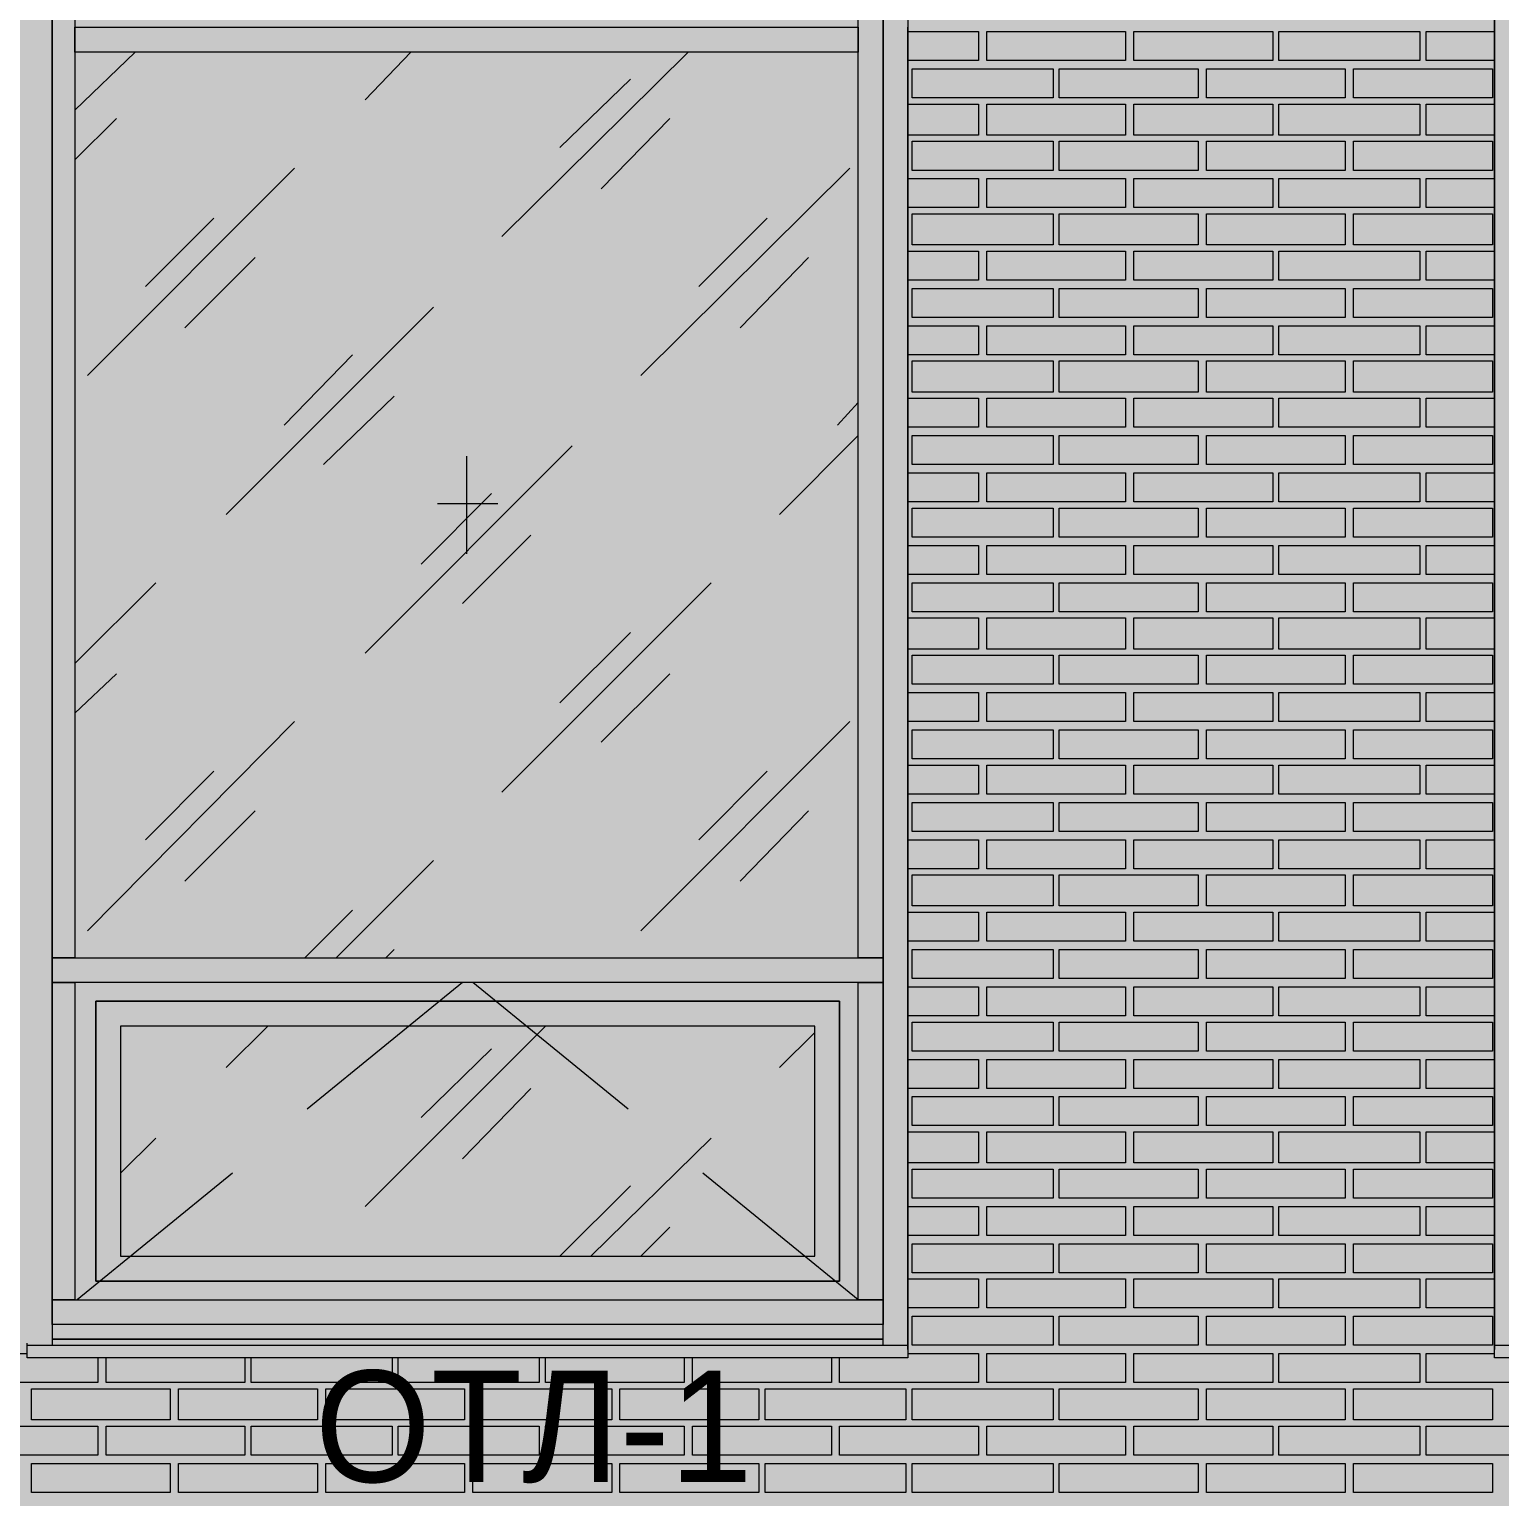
# Model space of a CAD drawing. Header units: millimetres. Extents: x -28928 to 100580, y -22867 to 36490.
# Drawn here: x 7969 to 10970, y -267 to 2729 of the extents above; entities that cross this region are included whole.
import ezdxf

# ---------------------------------------------------------------- set-up
doc = ezdxf.new("R2010")
doc.units = ezdxf.units.MM
doc.layers.add('PDF _Геометрия', color=7, linetype='Continuous', true_color=0x8f8e8d)
doc.layers.add('PDF _Сплошная заливка', color=7, linetype='Continuous', true_color=0xffffff)
doc.layers.add('PDF _Текст', color=7, linetype='Continuous')

msp = doc.modelspace()

# ---------------------------------------------------------------- hatches: boundary and pattern name
at = {"layer": 'PDF _Сплошная заливка', "true_color": 0xdcd6cf, "transparency": 33554559}
msp.add_hatch(color=254, dxfattribs=at).paths.add_polyline_path([(29465.3, 1544.1), (29486.4, 1544.1), (29486.4, 9028.4), (4952.2, 9028.4), (4952.2, -4713.2), (29465.3, -4713.2)])

# ---------------------------------------------------------------- linework, layer by layer
at = {"layer": 'PDF _Геометрия', "color": 7, "lineweight": 9}
for points in [[(7964.5, 6929.9), (8015.3, 6929.9), (8015.3, 6853.7), (8015.3, 2707.6), (8015.3, 808), (8015.3, 109.9), (8015.3, 42.2)], [(12762.2, 6929.9), (10959.9, 6929.9), (10959.9, 5711.4), (10959.9, 3553.7), (10959.9, 2733), (10959.9, 33.7), (10959.9, 109.9), (10959.9, 808), (10959.9, 2707.6), (10959.9, 6853.7), (10959.9, 6929.9), (11010.7, 6929.9)], [(8061.8, 6879.1), (8061.8, 2707.6), (8061.8, 833.4), (8015.3, 833.4), (8015.3, 2707.6), (8015.3, 6879.1)], [(9711.8, 42.2), (9711.8, 109.9), (9711.8, 808), (9711.8, 2707.6), (9711.8, 6853.7)], [(9762.6, 6853.7), (9762.6, 2707.6), (9762.6, 808), (9762.6, 109.9), (9762.6, 33.7), (9762.6, 2733)], [(8061.8, 2563.7), (8184.5, 2682.2)], [(8654.1, 2584.9), (8747.2, 2682.2)], [(8933.4, 2305.7), (9314.1, 2682.2)], [(9051.8, 2487.6), (9195.7, 2627.2)], [(8061.8, 2462.2), (8146.4, 2546.8)], [(9136.4, 2403), (9276.1, 2546.8)], [(8087.2, 2022.2), (8510.3, 2445.3)], [(9216.8, 2022.2), (9644.1, 2445.3)], [(8205.7, 2204.1), (8345.3, 2343.7)], [(9335.3, 2204.1), (9474.9, 2343.7)], [(8286.1, 2119.5), (8429.9, 2263.4)], [(9419.9, 2119.5), (9559.5, 2263.4)], [(8370.7, 1738.7), (8793.7, 2161.8)], [(8489.1, 1920.7), (8628.7, 2064.5)], [(8569.5, 1840.3), (8713.4, 1979.9)], [(9618.7, 1920.7), (9661.1, 1967.2)], [(9500.3, 1738.7), (9661.1, 1899.5)], [(8654.1, 1455.3), (9077.2, 1878.4)], [(8861.4, 1857.2), (8861.4, 1658.4)], [(8768.4, 1637.2), (8912.2, 1781)], [(8924.9, 1759.9), (8802.2, 1759.9)], [(8853, 1556.8), (8992.6, 1696.4)], [(8061.8, 1434.1), (8226.8, 1599.1)], [(8933.4, 1171.8), (9360.7, 1599.1)], [(9051.8, 1353.7), (9195.7, 1497.6)], [(8061.8, 1332.6), (8146.4, 1413)], [(9136.4, 1273.4), (9276.1, 1413)], [(8087.2, 888.4), (8510.3, 1315.7)], [(9216.8, 888.4), (9644.1, 1315.7)], [(8205.7, 1074.5), (8345.3, 1214.1)], [(9335.3, 1074.5), (9474.9, 1214.1)], [(8286.1, 989.9), (8429.9, 1133.7)], [(9419.9, 989.9), (9559.5, 1133.7)], [(8594.9, 833.4), (8793.7, 1032.2)], [(8531.4, 833.4), (8628.7, 930.7)], [(8696.4, 833.4), (8713.4, 850.3)], [(8853, 782.6), (8535.7, 524.5)], [(9191.4, 524.5), (8874.1, 782.6)], [(9661.1, 135.3), (9661.1, 782.6), (9711.8, 782.6), (9711.8, 135.3), (9661.1, 135.3), (9343.7, 393.4)], [(8370.7, 609.1), (8455.3, 693.7)], [(8654.1, 325.7), (9022.2, 693.7)], [(9500.3, 609.1), (9572.2, 681)], [(8768.4, 507.6), (8912.2, 647.2)], [(8853, 423), (8992.6, 566.8)], [(8154.9, 393.4), (8226.8, 465.3)], [(9115.3, 224.1), (9360.7, 465.3)], [(8383.4, 393.4), (8066.1, 135.3)], [(9051.8, 224.1), (9195.7, 368)], [(9216.8, 224.1), (9276.1, 283.4)], [(9711.8, 84.5), (8015.3, 84.5)], [(9762.6, 46.4), (9762.6, 42.2), (9762.6, 16.8), (7964.5, 16.8), (7964.5, 42.2), (7964.5, 46.4)], [(7964.5, 42.2), (9762.6, 42.2)], [(9711.8, 54.9), (8015.3, 54.9), (9711.8, 54.9)], [(9711.8, 54.9), (8015.3, 54.9)], [(12762.2, 46.4), (12762.2, 42.2), (12762.2, 16.8), (10959.9, 16.8), (10959.9, 42.2), (10959.9, 46.4)], [(10959.9, 42.2), (12762.2, 42.2)], [(9762.6, 25.3), (9762.6, 21)], [(10959.9, 21), (10959.9, 25.3)]]:
    msp.add_lwpolyline(points, dxfattribs=at)
for points in [[(9661.1, 2707.6), (9661.1, 6879.1), (9711.8, 6879.1), (9711.8, 2707.6), (9711.8, 833.4), (9661.1, 833.4)], [(8061.8, 2733), (9661.1, 2733), (9661.1, 2682.2), (8061.8, 2682.2)], [(8015.3, 833.4), (9711.8, 833.4), (9711.8, 782.6), (8015.3, 782.6)], [(8015.3, 135.3), (8015.3, 782.6), (8061.8, 782.6), (8061.8, 135.3)], [(9623, 173.4), (9623, 744.5), (8104.1, 744.5), (8104.1, 173.4)], [(8104.1, 744.5), (9623, 744.5), (9623, 173.4), (8104.1, 173.4)], [(8154.9, 693.7), (8154.9, 224.1), (9572.2, 224.1), (9572.2, 693.7)], [(9572.2, 693.7), (8154.9, 693.7), (8154.9, 224.1), (9572.2, 224.1)], [(8015.3, 135.3), (9711.8, 135.3), (9711.8, 84.5), (8015.3, 84.5)]]:
    msp.add_lwpolyline(points, close=True, dxfattribs=at)
at = {"layer": 'PDF _Геометрия', "lineweight": 9}
for points in [[(9762.6, 2724.5), (9906.4, 2724.5), (9906.4, 2665.3), (9762.6, 2665.3)], [(10959.9, 2665.3), (10820.3, 2665.3), (10820.3, 2724.5), (10959.9, 2724.5)], [(9762.6, 2576.4), (9906.4, 2576.4), (9906.4, 2513), (9762.6, 2513)], [(10959.9, 2513), (10820.3, 2513), (10820.3, 2576.4), (10959.9, 2576.4)], [(9762.6, 2424.1), (9906.4, 2424.1), (9906.4, 2364.9), (9762.6, 2364.9)], [(10959.9, 2364.9), (10820.3, 2364.9), (10820.3, 2424.1), (10959.9, 2424.1)], [(9762.6, 2276), (9906.4, 2276), (9906.4, 2216.8), (9762.6, 2216.8)], [(10959.9, 2216.8), (10820.3, 2216.8), (10820.3, 2276), (10959.9, 2276)], [(9762.6, 2123.7), (9906.4, 2123.7), (9906.4, 2064.5), (9762.6, 2064.5)], [(10959.9, 2064.5), (10820.3, 2064.5), (10820.3, 2123.7), (10959.9, 2123.7)], [(9762.6, 1975.7), (9906.4, 1975.7), (9906.4, 1916.4), (9762.6, 1916.4)], [(10959.9, 1916.4), (10820.3, 1916.4), (10820.3, 1975.7), (10959.9, 1975.7)], [(9762.6, 1823.4), (9906.4, 1823.4), (9906.4, 1764.1), (9762.6, 1764.1)], [(10959.9, 1764.1), (10820.3, 1764.1), (10820.3, 1823.4), (10959.9, 1823.4)], [(9762.6, 1675.3), (9906.4, 1675.3), (9906.4, 1616), (9762.6, 1616)], [(10959.9, 1616), (10820.3, 1616), (10820.3, 1675.3), (10959.9, 1675.3)], [(9762.6, 1527.2), (9906.4, 1527.2), (9906.4, 1463.7), (9762.6, 1463.7)], [(10959.9, 1463.7), (10820.3, 1463.7), (10820.3, 1527.2), (10959.9, 1527.2)], [(9762.6, 1374.9), (9906.4, 1374.9), (9906.4, 1315.7), (9762.6, 1315.7)], [(10959.9, 1315.7), (10820.3, 1315.7), (10820.3, 1374.9), (10959.9, 1374.9)], [(9762.6, 1226.8), (9906.4, 1226.8), (9906.4, 1167.6), (9762.6, 1167.6)], [(10959.9, 1167.6), (10820.3, 1167.6), (10820.3, 1226.8), (10959.9, 1226.8)], [(9762.6, 1074.5), (9906.4, 1074.5), (9906.4, 1015.3), (9762.6, 1015.3)], [(10959.9, 1015.3), (10820.3, 1015.3), (10820.3, 1074.5), (10959.9, 1074.5)], [(9762.6, 926.4), (9906.4, 926.4), (9906.4, 867.2), (9762.6, 867.2)], [(10959.9, 867.2), (10820.3, 867.2), (10820.3, 926.4), (10959.9, 926.4)], [(9762.6, 774.1), (9906.4, 774.1), (9906.4, 714.9), (9762.6, 714.9)], [(10959.9, 714.9), (10820.3, 714.9), (10820.3, 774.1), (10959.9, 774.1)], [(9762.6, 626), (9906.4, 626), (9906.4, 566.8), (9762.6, 566.8)], [(10959.9, 566.8), (10820.3, 566.8), (10820.3, 626), (10959.9, 626)], [(9762.6, 478), (9906.4, 478), (9906.4, 414.5), (9762.6, 414.5)], [(10959.9, 414.5), (10820.3, 414.5), (10820.3, 478), (10959.9, 478)], [(9762.6, 325.7), (9906.4, 325.7), (9906.4, 266.4), (9762.6, 266.4)], [(10959.9, 266.4), (10820.3, 266.4), (10820.3, 325.7), (10959.9, 325.7)], [(9762.6, 177.6), (9906.4, 177.6), (9906.4, 118.4), (9762.6, 118.4)], [(10959.9, 118.4), (10820.3, 118.4), (10820.3, 177.6), (10959.9, 177.6)], [(8108.4, 16.8), (8108.4, -34), (7824.9, -34), (7824.9, 25.3), (7964.5, 25.3)], [(8408.7, 16.8), (8408.7, -34), (8125.3, -34), (8125.3, 16.8)], [(8709.1, 16.8), (8709.1, -34), (8421.4, -34), (8421.4, 16.8)], [(9009.5, 16.8), (9009.5, -34), (8721.8, -34), (8721.8, 16.8)], [(9305.7, 16.8), (9305.7, -34), (9022.2, -34), (9022.2, 16.8)], [(9606.1, 16.8), (9606.1, -34), (9322.6, -34), (9322.6, 16.8)], [(9762.6, 25.3), (9906.4, 25.3), (9906.4, -34), (9623, -34), (9623, 16.8)], [(11108, 16.8), (11108, -34), (10820.3, -34), (10820.3, 25.3), (10959.9, 25.3)]]:
    msp.add_lwpolyline(points, dxfattribs=at)
for points in [[(10206.8, 2724.5), (10206.8, 2665.3), (9923.4, 2665.3), (9923.4, 2724.5)], [(10507.2, 2724.5), (10507.2, 2665.3), (10223.7, 2665.3), (10223.7, 2724.5)], [(10807.6, 2724.5), (10807.6, 2665.3), (10519.9, 2665.3), (10519.9, 2724.5)], [(10058.7, 2589.1), (9914.9, 2589.1), (9771.1, 2589.1), (9771.1, 2648.4), (9914.9, 2648.4), (10058.7, 2648.4)], [(10354.9, 2589.1), (10215.3, 2589.1), (10071.4, 2589.1), (10071.4, 2648.4), (10215.3, 2648.4), (10354.9, 2648.4)], [(10655.3, 2589.1), (10515.7, 2589.1), (10371.8, 2589.1), (10371.8, 2648.4), (10515.7, 2648.4), (10655.3, 2648.4)], [(10955.7, 2589.1), (10816.1, 2589.1), (10672.2, 2589.1), (10672.2, 2648.4), (10816.1, 2648.4), (10955.7, 2648.4)], [(10206.8, 2576.4), (10206.8, 2513), (9923.4, 2513), (9923.4, 2576.4)], [(10507.2, 2576.4), (10507.2, 2513), (10223.7, 2513), (10223.7, 2576.4)], [(10807.6, 2576.4), (10807.6, 2513), (10519.9, 2513), (10519.9, 2576.4)], [(10058.7, 2441), (9914.9, 2441), (9771.1, 2441), (9771.1, 2500.3), (9914.9, 2500.3), (10058.7, 2500.3)], [(10354.9, 2441), (10215.3, 2441), (10071.4, 2441), (10071.4, 2500.3), (10215.3, 2500.3), (10354.9, 2500.3)], [(10655.3, 2441), (10515.7, 2441), (10371.8, 2441), (10371.8, 2500.3), (10515.7, 2500.3), (10655.3, 2500.3)], [(10955.7, 2441), (10816.1, 2441), (10672.2, 2441), (10672.2, 2500.3), (10816.1, 2500.3), (10955.7, 2500.3)], [(10206.8, 2424.1), (10206.8, 2364.9), (9923.4, 2364.9), (9923.4, 2424.1)], [(10507.2, 2424.1), (10507.2, 2364.9), (10223.7, 2364.9), (10223.7, 2424.1)], [(10807.6, 2424.1), (10807.6, 2364.9), (10519.9, 2364.9), (10519.9, 2424.1)], [(10058.7, 2288.7), (9914.9, 2288.7), (9771.1, 2288.7), (9771.1, 2352.2), (9914.9, 2352.2), (10058.7, 2352.2)], [(10354.9, 2288.7), (10215.3, 2288.7), (10071.4, 2288.7), (10071.4, 2352.2), (10215.3, 2352.2), (10354.9, 2352.2)], [(10655.3, 2288.7), (10515.7, 2288.7), (10371.8, 2288.7), (10371.8, 2352.2), (10515.7, 2352.2), (10655.3, 2352.2)], [(10955.7, 2288.7), (10816.1, 2288.7), (10672.2, 2288.7), (10672.2, 2352.2), (10816.1, 2352.2), (10955.7, 2352.2)], [(10206.8, 2276), (10206.8, 2216.8), (9923.4, 2216.8), (9923.4, 2276)], [(10507.2, 2276), (10507.2, 2216.8), (10223.7, 2216.8), (10223.7, 2276)], [(10807.6, 2276), (10807.6, 2216.8), (10519.9, 2216.8), (10519.9, 2276)], [(10058.7, 2140.7), (9914.9, 2140.7), (9771.1, 2140.7), (9771.1, 2199.9), (9914.9, 2199.9), (10058.7, 2199.9)], [(10354.9, 2140.7), (10215.3, 2140.7), (10071.4, 2140.7), (10071.4, 2199.9), (10215.3, 2199.9), (10354.9, 2199.9)], [(10655.3, 2140.7), (10515.7, 2140.7), (10371.8, 2140.7), (10371.8, 2199.9), (10515.7, 2199.9), (10655.3, 2199.9)], [(10955.7, 2140.7), (10816.1, 2140.7), (10672.2, 2140.7), (10672.2, 2199.9), (10816.1, 2199.9), (10955.7, 2199.9)], [(10206.8, 2123.7), (10206.8, 2064.5), (9923.4, 2064.5), (9923.4, 2123.7)], [(10507.2, 2123.7), (10507.2, 2064.5), (10223.7, 2064.5), (10223.7, 2123.7)], [(10807.6, 2123.7), (10807.6, 2064.5), (10519.9, 2064.5), (10519.9, 2123.7)], [(10058.7, 1988.4), (9914.9, 1988.4), (9771.1, 1988.4), (9771.1, 2051.8), (9914.9, 2051.8), (10058.7, 2051.8)], [(10354.9, 1988.4), (10215.3, 1988.4), (10071.4, 1988.4), (10071.4, 2051.8), (10215.3, 2051.8), (10354.9, 2051.8)], [(10655.3, 1988.4), (10515.7, 1988.4), (10371.8, 1988.4), (10371.8, 2051.8), (10515.7, 2051.8), (10655.3, 2051.8)], [(10955.7, 1988.4), (10816.1, 1988.4), (10672.2, 1988.4), (10672.2, 2051.8), (10816.1, 2051.8), (10955.7, 2051.8)], [(10206.8, 1975.7), (10206.8, 1916.4), (9923.4, 1916.4), (9923.4, 1975.7)], [(10507.2, 1975.7), (10507.2, 1916.4), (10223.7, 1916.4), (10223.7, 1975.7)], [(10807.6, 1975.7), (10807.6, 1916.4), (10519.9, 1916.4), (10519.9, 1975.7)], [(10058.7, 1840.3), (9914.9, 1840.3), (9771.1, 1840.3), (9771.1, 1899.5), (9914.9, 1899.5), (10058.7, 1899.5)], [(10354.9, 1840.3), (10215.3, 1840.3), (10071.4, 1840.3), (10071.4, 1899.5), (10215.3, 1899.5), (10354.9, 1899.5)], [(10655.3, 1840.3), (10515.7, 1840.3), (10371.8, 1840.3), (10371.8, 1899.5), (10515.7, 1899.5), (10655.3, 1899.5)], [(10955.7, 1840.3), (10816.1, 1840.3), (10672.2, 1840.3), (10672.2, 1899.5), (10816.1, 1899.5), (10955.7, 1899.5)], [(10206.8, 1823.4), (10206.8, 1764.1), (9923.4, 1764.1), (9923.4, 1823.4)], [(10507.2, 1823.4), (10507.2, 1764.1), (10223.7, 1764.1), (10223.7, 1823.4)], [(10807.6, 1823.4), (10807.6, 1764.1), (10519.9, 1764.1), (10519.9, 1823.4)], [(10058.7, 1692.2), (9914.9, 1692.2), (9771.1, 1692.2), (9771.1, 1751.4), (9914.9, 1751.4), (10058.7, 1751.4)], [(10354.9, 1692.2), (10215.3, 1692.2), (10071.4, 1692.2), (10071.4, 1751.4), (10215.3, 1751.4), (10354.9, 1751.4)], [(10655.3, 1692.2), (10515.7, 1692.2), (10371.8, 1692.2), (10371.8, 1751.4), (10515.7, 1751.4), (10655.3, 1751.4)], [(10955.7, 1692.2), (10816.1, 1692.2), (10672.2, 1692.2), (10672.2, 1751.4), (10816.1, 1751.4), (10955.7, 1751.4)], [(10206.8, 1675.3), (10206.8, 1616), (9923.4, 1616), (9923.4, 1675.3)], [(10507.2, 1675.3), (10507.2, 1616), (10223.7, 1616), (10223.7, 1675.3)], [(10807.6, 1675.3), (10807.6, 1616), (10519.9, 1616), (10519.9, 1675.3)], [(10058.7, 1539.9), (9914.9, 1539.9), (9771.1, 1539.9), (9771.1, 1599.1), (9914.9, 1599.1), (10058.7, 1599.1)], [(10354.9, 1539.9), (10215.3, 1539.9), (10071.4, 1539.9), (10071.4, 1599.1), (10215.3, 1599.1), (10354.9, 1599.1)], [(10655.3, 1539.9), (10515.7, 1539.9), (10371.8, 1539.9), (10371.8, 1599.1), (10515.7, 1599.1), (10655.3, 1599.1)], [(10955.7, 1539.9), (10816.1, 1539.9), (10672.2, 1539.9), (10672.2, 1599.1), (10816.1, 1599.1), (10955.7, 1599.1)], [(10206.8, 1527.2), (10206.8, 1463.7), (9923.4, 1463.7), (9923.4, 1527.2)], [(10507.2, 1527.2), (10507.2, 1463.7), (10223.7, 1463.7), (10223.7, 1527.2)], [(10807.6, 1527.2), (10807.6, 1463.7), (10519.9, 1463.7), (10519.9, 1527.2)], [(10058.7, 1391.8), (9914.9, 1391.8), (9771.1, 1391.8), (9771.1, 1451), (9914.9, 1451), (10058.7, 1451)], [(10354.9, 1391.8), (10215.3, 1391.8), (10071.4, 1391.8), (10071.4, 1451), (10215.3, 1451), (10354.9, 1451)], [(10655.3, 1391.8), (10515.7, 1391.8), (10371.8, 1391.8), (10371.8, 1451), (10515.7, 1451), (10655.3, 1451)], [(10955.7, 1391.8), (10816.1, 1391.8), (10672.2, 1391.8), (10672.2, 1451), (10816.1, 1451), (10955.7, 1451)], [(10206.8, 1374.9), (10206.8, 1315.7), (9923.4, 1315.7), (9923.4, 1374.9)], [(10507.2, 1374.9), (10507.2, 1315.7), (10223.7, 1315.7), (10223.7, 1374.9)], [(10807.6, 1374.9), (10807.6, 1315.7), (10519.9, 1315.7), (10519.9, 1374.9)], [(10058.7, 1239.5), (9914.9, 1239.5), (9771.1, 1239.5), (9771.1, 1298.7), (9914.9, 1298.7), (10058.7, 1298.7)], [(10354.9, 1239.5), (10215.3, 1239.5), (10071.4, 1239.5), (10071.4, 1298.7), (10215.3, 1298.7), (10354.9, 1298.7)], [(10655.3, 1239.5), (10515.7, 1239.5), (10371.8, 1239.5), (10371.8, 1298.7), (10515.7, 1298.7), (10655.3, 1298.7)], [(10955.7, 1239.5), (10816.1, 1239.5), (10672.2, 1239.5), (10672.2, 1298.7), (10816.1, 1298.7), (10955.7, 1298.7)], [(10206.8, 1226.8), (10206.8, 1167.6), (9923.4, 1167.6), (9923.4, 1226.8)], [(10507.2, 1226.8), (10507.2, 1167.6), (10223.7, 1167.6), (10223.7, 1226.8)], [(10807.6, 1226.8), (10807.6, 1167.6), (10519.9, 1167.6), (10519.9, 1226.8)], [(10058.7, 1091.4), (9914.9, 1091.4), (9771.1, 1091.4), (9771.1, 1150.7), (9914.9, 1150.7), (10058.7, 1150.7)], [(10354.9, 1091.4), (10215.3, 1091.4), (10071.4, 1091.4), (10071.4, 1150.7), (10215.3, 1150.7), (10354.9, 1150.7)], [(10655.3, 1091.4), (10515.7, 1091.4), (10371.8, 1091.4), (10371.8, 1150.7), (10515.7, 1150.7), (10655.3, 1150.7)], [(10955.7, 1091.4), (10816.1, 1091.4), (10672.2, 1091.4), (10672.2, 1150.7), (10816.1, 1150.7), (10955.7, 1150.7)], [(10206.8, 1074.5), (10206.8, 1015.3), (9923.4, 1015.3), (9923.4, 1074.5)], [(10507.2, 1074.5), (10507.2, 1015.3), (10223.7, 1015.3), (10223.7, 1074.5)], [(10807.6, 1074.5), (10807.6, 1015.3), (10519.9, 1015.3), (10519.9, 1074.5)], [(10058.7, 939.1), (9914.9, 939.1), (9771.1, 939.1), (9771.1, 1002.6), (9914.9, 1002.6), (10058.7, 1002.6)], [(10354.9, 939.1), (10215.3, 939.1), (10071.4, 939.1), (10071.4, 1002.6), (10215.3, 1002.6), (10354.9, 1002.6)], [(10655.3, 939.1), (10515.7, 939.1), (10371.8, 939.1), (10371.8, 1002.6), (10515.7, 1002.6), (10655.3, 1002.6)], [(10955.7, 939.1), (10816.1, 939.1), (10672.2, 939.1), (10672.2, 1002.6), (10816.1, 1002.6), (10955.7, 1002.6)], [(10206.8, 926.4), (10206.8, 867.2), (9923.4, 867.2), (9923.4, 926.4)], [(10507.2, 926.4), (10507.2, 867.2), (10223.7, 867.2), (10223.7, 926.4)], [(10807.6, 926.4), (10807.6, 867.2), (10519.9, 867.2), (10519.9, 926.4)], [(10058.7, 791), (9914.9, 791), (9771.1, 791), (9771.1, 850.3), (9914.9, 850.3), (10058.7, 850.3)], [(10354.9, 791), (10215.3, 791), (10071.4, 791), (10071.4, 850.3), (10215.3, 850.3), (10354.9, 850.3)], [(10655.3, 791), (10515.7, 791), (10371.8, 791), (10371.8, 850.3), (10515.7, 850.3), (10655.3, 850.3)], [(10955.7, 791), (10816.1, 791), (10672.2, 791), (10672.2, 850.3), (10816.1, 850.3), (10955.7, 850.3)], [(10206.8, 774.1), (10206.8, 714.9), (9923.4, 714.9), (9923.4, 774.1)], [(10507.2, 774.1), (10507.2, 714.9), (10223.7, 714.9), (10223.7, 774.1)], [(10807.6, 774.1), (10807.6, 714.9), (10519.9, 714.9), (10519.9, 774.1)], [(10058.7, 643), (9914.9, 643), (9771.1, 643), (9771.1, 702.2), (9914.9, 702.2), (10058.7, 702.2)], [(10354.9, 643), (10215.3, 643), (10071.4, 643), (10071.4, 702.2), (10215.3, 702.2), (10354.9, 702.2)], [(10655.3, 643), (10515.7, 643), (10371.8, 643), (10371.8, 702.2), (10515.7, 702.2), (10655.3, 702.2)], [(10955.7, 643), (10816.1, 643), (10672.2, 643), (10672.2, 702.2), (10816.1, 702.2), (10955.7, 702.2)], [(10206.8, 626), (10206.8, 566.8), (9923.4, 566.8), (9923.4, 626)], [(10507.2, 626), (10507.2, 566.8), (10223.7, 566.8), (10223.7, 626)], [(10807.6, 626), (10807.6, 566.8), (10519.9, 566.8), (10519.9, 626)], [(10058.7, 490.7), (9914.9, 490.7), (9771.1, 490.7), (9771.1, 549.9), (9914.9, 549.9), (10058.7, 549.9)], [(10354.9, 490.7), (10215.3, 490.7), (10071.4, 490.7), (10071.4, 549.9), (10215.3, 549.9), (10354.9, 549.9)], [(10655.3, 490.7), (10515.7, 490.7), (10371.8, 490.7), (10371.8, 549.9), (10515.7, 549.9), (10655.3, 549.9)], [(10955.7, 490.7), (10816.1, 490.7), (10672.2, 490.7), (10672.2, 549.9), (10816.1, 549.9), (10955.7, 549.9)], [(10206.8, 478), (10206.8, 414.5), (9923.4, 414.5), (9923.4, 478)], [(10507.2, 478), (10507.2, 414.5), (10223.7, 414.5), (10223.7, 478)], [(10807.6, 478), (10807.6, 414.5), (10519.9, 414.5), (10519.9, 478)], [(10058.7, 342.6), (9914.9, 342.6), (9771.1, 342.6), (9771.1, 401.8), (9914.9, 401.8), (10058.7, 401.8)], [(10354.9, 342.6), (10215.3, 342.6), (10071.4, 342.6), (10071.4, 401.8), (10215.3, 401.8), (10354.9, 401.8)], [(10655.3, 342.6), (10515.7, 342.6), (10371.8, 342.6), (10371.8, 401.8), (10515.7, 401.8), (10655.3, 401.8)], [(10955.7, 342.6), (10816.1, 342.6), (10672.2, 342.6), (10672.2, 401.8), (10816.1, 401.8), (10955.7, 401.8)], [(10206.8, 325.7), (10206.8, 266.4), (9923.4, 266.4), (9923.4, 325.7)], [(10507.2, 325.7), (10507.2, 266.4), (10223.7, 266.4), (10223.7, 325.7)], [(10807.6, 325.7), (10807.6, 266.4), (10519.9, 266.4), (10519.9, 325.7)], [(10058.7, 190.3), (9914.9, 190.3), (9771.1, 190.3), (9771.1, 249.5), (9914.9, 249.5), (10058.7, 249.5)], [(10354.9, 190.3), (10215.3, 190.3), (10071.4, 190.3), (10071.4, 249.5), (10215.3, 249.5), (10354.9, 249.5)], [(10655.3, 190.3), (10515.7, 190.3), (10371.8, 190.3), (10371.8, 249.5), (10515.7, 249.5), (10655.3, 249.5)], [(10955.7, 190.3), (10816.1, 190.3), (10672.2, 190.3), (10672.2, 249.5), (10816.1, 249.5), (10955.7, 249.5)], [(10206.8, 177.6), (10206.8, 118.4), (9923.4, 118.4), (9923.4, 177.6)], [(10507.2, 177.6), (10507.2, 118.4), (10223.7, 118.4), (10223.7, 177.6)], [(10807.6, 177.6), (10807.6, 118.4), (10519.9, 118.4), (10519.9, 177.6)], [(10058.7, 42.2), (9914.9, 42.2), (9771.1, 42.2), (9771.1, 101.4), (9914.9, 101.4), (10058.7, 101.4)], [(10354.9, 42.2), (10215.3, 42.2), (10071.4, 42.2), (10071.4, 101.4), (10215.3, 101.4), (10354.9, 101.4)], [(10655.3, 42.2), (10515.7, 42.2), (10371.8, 42.2), (10371.8, 101.4), (10515.7, 101.4), (10655.3, 101.4)], [(10955.7, 42.2), (10816.1, 42.2), (10672.2, 42.2), (10672.2, 101.4), (10816.1, 101.4), (10955.7, 101.4)], [(10206.8, 25.3), (10206.8, -34), (9923.4, -34), (9923.4, 25.3)], [(10507.2, 25.3), (10507.2, -34), (10223.7, -34), (10223.7, 25.3)], [(10807.6, 25.3), (10807.6, -34), (10519.9, -34), (10519.9, 25.3)], [(8256.4, -110.1), (8116.8, -110.1), (7973, -110.1), (7973, -46.6), (8116.8, -46.6), (8256.4, -46.6)], [(8556.8, -110.1), (8417.2, -110.1), (8273.4, -110.1), (8273.4, -46.6), (8417.2, -46.6), (8556.8, -46.6)], [(8857.2, -110.1), (8713.4, -110.1), (8573.7, -110.1), (8573.7, -46.6), (8713.4, -46.6), (8857.2, -46.6)], [(9157.6, -110.1), (9013.7, -110.1), (8874.1, -110.1), (8874.1, -46.6), (9013.7, -46.6), (9157.6, -46.6)], [(9458, -110.1), (9314.1, -110.1), (9174.5, -110.1), (9174.5, -46.6), (9314.1, -46.6), (9458, -46.6)], [(9758.4, -110.1), (9614.5, -110.1), (9470.7, -110.1), (9470.7, -46.6), (9614.5, -46.6), (9758.4, -46.6)], [(10058.7, -110.1), (9914.9, -110.1), (9771.1, -110.1), (9771.1, -46.6), (9914.9, -46.6), (10058.7, -46.6)], [(10354.9, -110.1), (10215.3, -110.1), (10071.4, -110.1), (10071.4, -46.6), (10215.3, -46.6), (10354.9, -46.6)], [(10655.3, -110.1), (10515.7, -110.1), (10371.8, -110.1), (10371.8, -46.6), (10515.7, -46.6), (10655.3, -46.6)], [(10955.7, -110.1), (10816.1, -110.1), (10672.2, -110.1), (10672.2, -46.6), (10816.1, -46.6), (10955.7, -46.6)], [(8108.4, -122.8), (8108.4, -182), (7824.9, -182), (7824.9, -122.8)], [(8408.7, -122.8), (8408.7, -182), (8125.3, -182), (8125.3, -122.8)], [(8709.1, -122.8), (8709.1, -182), (8421.4, -182), (8421.4, -122.8)], [(9009.5, -122.8), (9009.5, -182), (8721.8, -182), (8721.8, -122.8)], [(9305.7, -122.8), (9305.7, -182), (9022.2, -182), (9022.2, -122.8)], [(9606.1, -122.8), (9606.1, -182), (9322.6, -182), (9322.6, -122.8)], [(9906.4, -122.8), (9906.4, -182), (9623, -182), (9623, -122.8)], [(10206.8, -122.8), (10206.8, -182), (9923.4, -182), (9923.4, -122.8)], [(10507.2, -122.8), (10507.2, -182), (10223.7, -182), (10223.7, -122.8)], [(10807.6, -122.8), (10807.6, -182), (10519.9, -182), (10519.9, -122.8)], [(11108, -122.8), (11108, -182), (10820.3, -182), (10820.3, -122.8)], [(8256.4, -258.2), (8116.8, -258.2), (7973, -258.2), (7973, -199), (8116.8, -199), (8256.4, -199)], [(8556.8, -258.2), (8417.2, -258.2), (8273.4, -258.2), (8273.4, -199), (8417.2, -199), (8556.8, -199)], [(8857.2, -258.2), (8713.4, -258.2), (8573.7, -258.2), (8573.7, -199), (8713.4, -199), (8857.2, -199)], [(9157.6, -258.2), (9013.7, -258.2), (8874.1, -258.2), (8874.1, -199), (9013.7, -199), (9157.6, -199)], [(9458, -258.2), (9314.1, -258.2), (9174.5, -258.2), (9174.5, -199), (9314.1, -199), (9458, -199)], [(9758.4, -258.2), (9614.5, -258.2), (9470.7, -258.2), (9470.7, -199), (9614.5, -199), (9758.4, -199)], [(10058.7, -258.2), (9914.9, -258.2), (9771.1, -258.2), (9771.1, -199), (9914.9, -199), (10058.7, -199)], [(10354.9, -258.2), (10215.3, -258.2), (10071.4, -258.2), (10071.4, -199), (10215.3, -199), (10354.9, -199)], [(10655.3, -258.2), (10515.7, -258.2), (10371.8, -258.2), (10371.8, -199), (10515.7, -199), (10655.3, -199)], [(10955.7, -258.2), (10816.1, -258.2), (10672.2, -258.2), (10672.2, -199), (10816.1, -199), (10955.7, -199)]]:
    msp.add_lwpolyline(points, close=True, dxfattribs=at)
at = {"layer": 'PDF _Сплошная заливка', "lineweight": 9, "transparency": 33554559}
for points in [[(8061.8, 2682.2), (8061.8, 833.4), (9661.1, 2682.2), (9661.1, 833.4)], [(8154.9, 693.7), (8154.9, 224.1), (9572.2, 693.7), (9572.2, 224.1)]]:
    msp.add_solid(points, dxfattribs=at)

# ---------------------------------------------------------------- texts
at = {"layer": 'PDF _Текст', "insert": (8551.6, -124.7), "char_height": 227.71, "attachment_point": 4, "style": ''}
msp.add_mtext('ОТЛ-1', dxfattribs=at)

doc.saveas('drawing.dxf')
